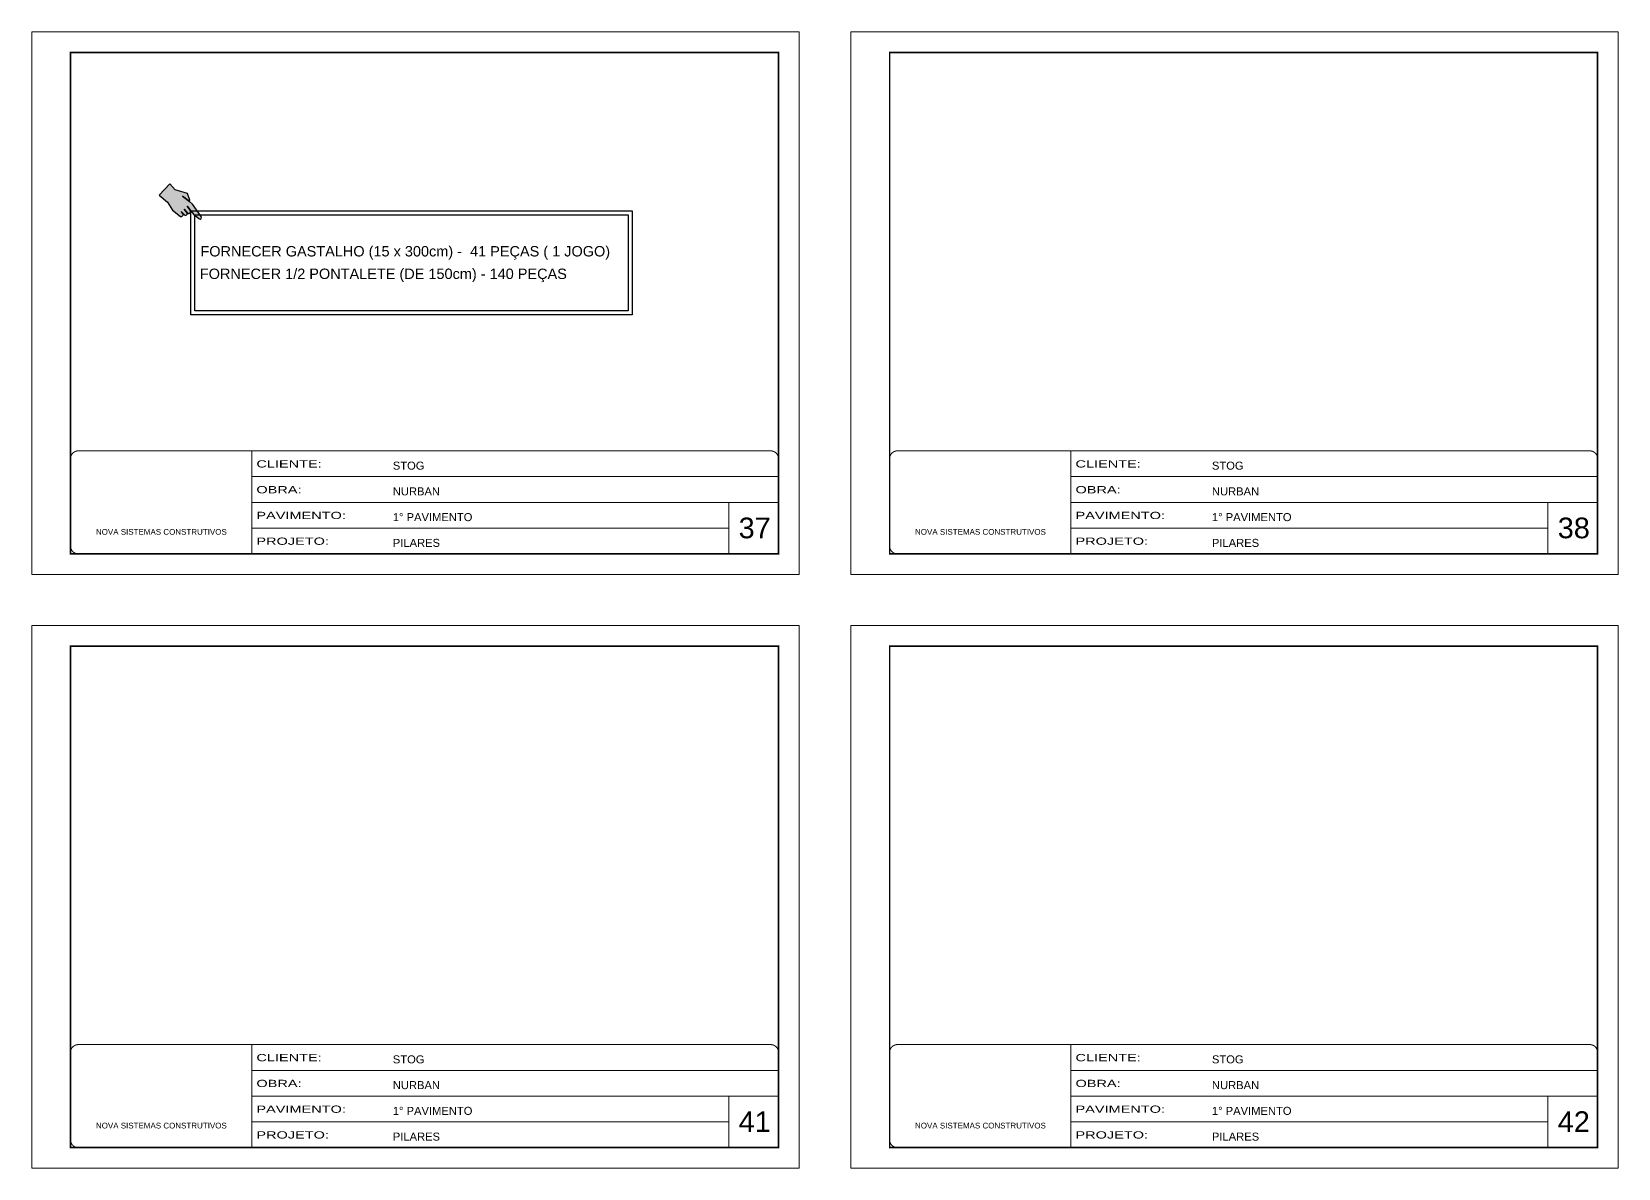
# Model space of a CAD drawing. Header units: millimetres. Extents: x 169816 to 178745, y 96537 to 113647.
# Drawn here: x 169816 to 172886, y 99983 to 102181 of the extents above; entities that cross this region are included whole.
import ezdxf

# ---------------------------------------------------------------- set-up
doc = ezdxf.new("R2010")
doc.units = ezdxf.units.MM
doc.linetypes.add('CONTINUO', pattern=[0])
doc.linetypes.add('DASHED', pattern=[0.75, 0.5, -0.25])
for name, color, linetype, lineweight in [('CARIMBO', 255, 'Continuous', 9), ('Folhas', 255, 'Continuous', 9), ('SARRAFO DE PRESSAO', 251, 'DASHED', 9)]:
    doc.layers.add(name, color=color, linetype=linetype, lineweight=lineweight)
doc.layers.add('REGUA-80', color=111, linetype='Continuous')
doc.layers.add('va165-sec', color=5, linetype='DASHED')
doc.styles.add('ARIAL', font='arial.ttf')
doc.styles.add('Tecnologia', font='')
doc.styles.get('Tecnologia').set_extended_font_data('Forgotten Futurist')

# ---------------------------------------------------------------- blocks, each defined once
blk = doc.blocks.new('9999999999')
at = {"color": 30, "linetype": 'CONTINUO'}
for p, q in [((98564.6, 34230.2), (98564.6, 34429.4)), ((98564.6, 34379.6), (99584, 34379.6)), ((98564.6, 34329.8), (99488, 34329.8)), ((99584, 34329.8), (99488, 34329.8)), ((99488, 34329.8), (99488, 34230.2)), ((98564.6, 34280), (99488, 34280))]:
    blk.add_line(p, q, dxfattribs=at)
at = {"color": 30, "linetype": 'CONTINUO', "const_width": 2}
blk.add_lwpolyline([(99584, 34230.2), (99584, 34414.4, 0.414214), (99569, 34429.4), (98229, 34429.4, 0.414214), (98214, 34414.4), (98214, 34245.2, 0.414214), (98229, 34230.2), (99584, 34230.2)], format="xyb", dxfattribs=at)
at = {"layer": 'Folhas'}
blk.add_lwpolyline([(98139, 34190.2), (99624, 34190.2), (99624, 35240.2), (98139, 35240.2)], close=True, dxfattribs=at)
at = {"layer": 'Folhas', "color": 30, "const_width": 3}
blk.add_lwpolyline([(98214, 34230.2), (99584, 34230.2), (99584, 35200.2), (98214, 35200.2)], close=True, dxfattribs=at)
at = {"color": 7, "linetype": 'Continuous', "ltscale": 5, "style": 'ARIAL'}
for s, height, p in [('STOG', 15.48, (98837.7, 34393.1)), ('NURBAN', 15.48, (98837.7, 34343.3)), ('1° PAVIMENTO', 15.483, (98837.7, 34293.5)), ('NOVA SISTEMAS CONSTRUTIVOS', 11.059, (98263.2, 34267.2)), ('PILARES', 15.48, (98837.7, 34243.7))]:
    blk.add_text(s, height=height, dxfattribs=at).set_placement(p)
at = {"layer": 'Folhas', "color": 7, "style": 'Tecnologia', "width": 1.5}
for s, p in [('CLIENTE:', (98573.7, 34397.2)), ('OBRA:', (98573.7, 34347.3)), ('PAVIMENTO:', (98573.7, 34297.5)), ('PROJETO:', (98573.7, 34247.7))]:
    blk.add_text(s, height=14, dxfattribs=at).set_placement(p)
blk = doc.blocks.new('INDICADOR')
at = {"layer": 'va165-sec', "ltscale": 100}
blk.add_hatch(color=61, dxfattribs=at).paths.add_polyline_path([(-59.7, -24.5), (-37.5, -24.3), (-35.4, -22.8), (-34.7, -18.5), (-36.9, -15.9), (-32.1, -16.5), (-29.9, -15.1), (-29.3, -11.2), (-31.5, -8.9), (-29.5, -9.3), (-27.5, -7.7), (-26.6, -3.4), (-28.9, -0.4), (-18.5, -2.8), (-3.7, -3.1), (-0.7, -1.9), (0, 0), (-1.3, 2.8), (-2.9, 3.5), (-33.7, 13.2), (-42.6, 13.1), (-44, 16), (-56.7, 23.9), (-82.1, 13.8), (-99.5, 16.7), (-102.1, -17), (-79.1, -17.5)])
at = {"layer": 'REGUA-80', "color": 1}
blk.add_lwpolyline([(-102.1, -17), (-79.1, -17.5), (-59.7, -24.5), (-37.5, -24.3), (-35.4, -22.8), (-34.7, -18.5), (-36.9, -15.9), (-43.1, -15.1), (-32.1, -16.5), (-29.9, -15.1), (-29.3, -11.2), (-31.5, -8.9), (-41.5, -7), (-29.5, -9.3), (-27.5, -7.7), (-26.6, -3.4), (-28.9, -0.4), (-39.8, 2.2), (-18.5, -2.8), (-3.7, -3.1), (-0.7, -1.9), (0, 0), (-1.3, 2.8), (-2.9, 3.5), (-33.7, 13.2), (-42.6, 13.1), (-61.9, 12.9), (-42.6, 13.1), (-44, 16), (-56.7, 23.9), (-82.1, 13.8), (-99.5, 16.7), (-102.1, -17)], dxfattribs=at)
blk = doc.blocks.new('DEDADA')
at = {"linetype": 'Continuous', "ltscale": 100, "xscale": 0.5000000000004939, "yscale": 0.5000000000004939, "zscale": 0.5000000000004939, "rotation": 321.5463332659798}
blk.add_blockref('INDICADOR', (63.1, 17), dxfattribs=at)

msp = doc.modelspace()

# ---------------------------------------------------------------- linework, layer by layer
at = {"color": 1}
for points in [[(170123.78, 101834.78), (170978.2, 101834.78), (170978.2, 101633.72), (170123.78, 101633.72)], [(170131.6, 101826.96), (170970.38, 101826.96), (170970.38, 101641.54), (170131.6, 101641.54)]]:
    msp.add_lwpolyline(points, close=True, dxfattribs=at)

# ---------------------------------------------------------------- block references
at = {"lineweight": 5, "xscale": 1.791027142672635, "yscale": 1.791027142672635, "zscale": 0.5970090475575454}
msp.add_blockref('DEDADA', (170030.68, 101789.5), dxfattribs=at)
at = {"layer": 'SARRAFO DE PRESSAO', "color": 6, "linetype": 'ByBlock'}
for p in [(71677.04, 66941.15), (73262.04, 66941.15), (71677.04, 65792.57), (73262.04, 65792.57)]:
    msp.add_blockref('9999999999', p, dxfattribs=at)

# ---------------------------------------------------------------- texts
at = {"layer": 'CARIMBO', "color": 1, "style": 'ARIAL'}
for s, p in [('FORNECER GASTALHO (15 x 300cm) -  41 PEÇAS ( 1 JOGO)', (170142.47, 101746.63)), ('FORNECER 1/2 PONTALETE (DE 150cm) - 140 PEÇAS', (170141.33, 101703.06))]:
    msp.add_text(s, height=20.0648, dxfattribs=at).set_placement(p)
at = {"layer": 'CARIMBO', "style": 'ARIAL'}
for s, p in [('37', (171183.88, 101201.5)), ('38', (172768.88, 101201.5)), ('41', (171183.88, 100052.92)), ('42', (172768.88, 100052.92))]:
    msp.add_text(s, height=40, dxfattribs=at).set_placement(p)

doc.saveas('drawing.dxf')
